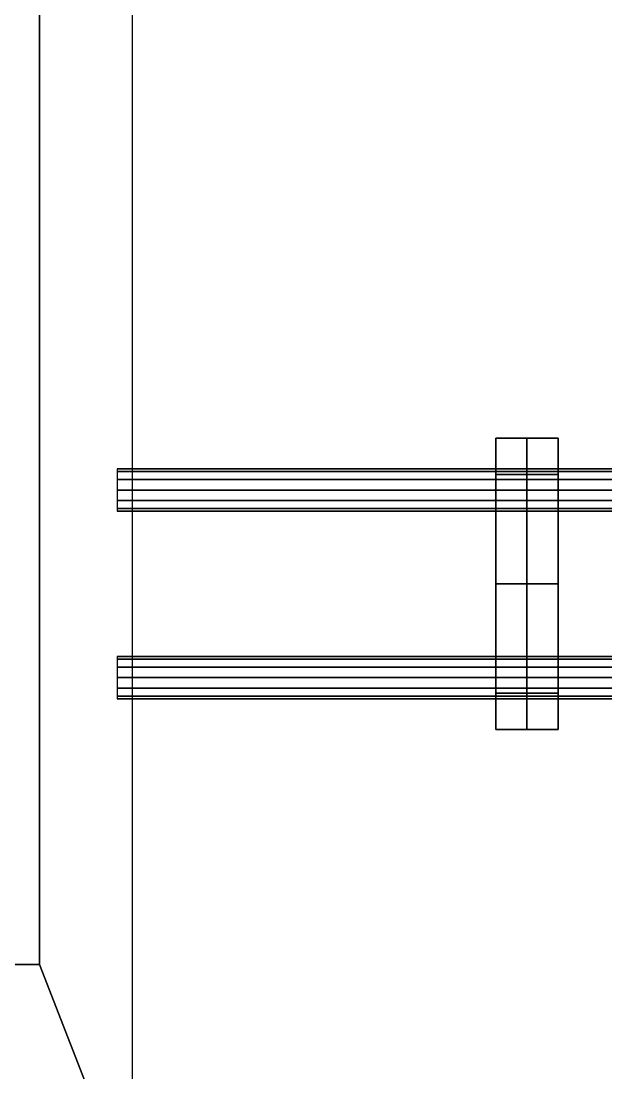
# Model space of a CAD drawing. Extents: x -9.3 to 15.5, y -7 to 5.4.
# Drawn here: x -0.486 to 1.333, y -3.169 to 0.104 of the extents above; entities that cross this region are included whole.
import ezdxf

# ---------------------------------------------------------------- set-up
doc = ezdxf.new("R2010")
doc.units = 0

msp = doc.modelspace()

# ---------------------------------------------------------------- linework, layer by layer
for points in [[(5.2088, -5.8, 10.2), (5.2088, 4.8, 10.2), (-8.3912, 4.8, 10.2), (-8.3912, -5.8, 10.2)], [(-0.1395, -3.5752, 10.2), (-0.1395, 0.9116, 10.2), (-0.4291, 0.1675, 11.0716), (-0.4291, -2.8311, 11.0716)], [(-0.4291, 0.1675, 11.0716), (-2.7534, 0.1675, 11.0716), (-2.7534, -2.8311, 11.0716), (-0.4291, -2.8311, 11.0716)], [(0.9899, -1.6472, 10.2896), (0.9899, -1.6472, 10.3723), (0.9899, -1.3073, 10.3516), (0.9899, -1.194, 10.2896)], [(0.9899, -1.6472, 10.2896), (0.9899, -1.194, 10.2896), (0.9899, -1.194, 10.207), (0.9899, -1.6472, 10.207)], [(1.087, -1.194, 10.2896), (0.9899, -1.194, 10.2896), (0.9899, -1.3073, 10.3516), (1.087, -1.3073, 10.3516)], [(1.087, -1.194, 10.2896), (1.087, -1.194, 10.207), (0.9899, -1.194, 10.207), (0.9899, -1.194, 10.2896)], [(1.087, -1.194, 10.2896), (1.087, -1.3073, 10.3516), (1.1841, -1.3073, 10.3516), (1.1841, -1.194, 10.2896)], [(1.087, -1.194, 10.2896), (1.1841, -1.194, 10.2896), (1.1841, -1.194, 10.207), (1.087, -1.194, 10.207)], [(1.1841, -1.6472, 10.2896), (1.1841, -1.194, 10.2896), (1.1841, -1.3073, 10.3516), (1.1841, -1.6472, 10.3723)], [(1.1841, -1.6472, 10.2896), (1.1841, -1.6472, 10.207), (1.1841, -1.194, 10.207), (1.1841, -1.194, 10.2896)], [(2.5247, -1.2895, 10.2485), (2.5247, -1.2895, 10.2104), (-0.1869, -1.2895, 10.2104), (-0.1869, -1.2895, 10.2485)], [(2.5247, -1.2895, 10.2485), (-0.1869, -1.2895, 10.2485), (-0.1869, -1.2978, 10.2818), (2.5247, -1.2978, 10.2818)], [(2.5247, -1.3225, 10.3056), (2.5247, -1.2978, 10.2818), (-0.1869, -1.2978, 10.2818), (-0.1869, -1.3225, 10.3056)], [(1.087, -1.6472, 10.3723), (1.087, -1.3073, 10.3516), (0.9899, -1.3073, 10.3516), (0.9899, -1.6472, 10.3723)], [(1.087, -1.6472, 10.3723), (1.1841, -1.6472, 10.3723), (1.1841, -1.3073, 10.3516), (1.087, -1.3073, 10.3516)], [(2.5247, -1.3225, 10.3056), (-0.1869, -1.3225, 10.3056), (-0.1869, -1.3555, 10.3151), (2.5247, -1.3555, 10.3151)], [(2.5247, -1.3884, 10.3056), (2.5247, -1.3555, 10.3151), (-0.1869, -1.3555, 10.3151), (-0.1869, -1.3884, 10.3056)], [(2.5247, -1.3884, 10.3056), (-0.1869, -1.3884, 10.3056), (-0.1869, -1.4132, 10.2818), (2.5247, -1.4132, 10.2818)], [(2.5247, -1.4214, 10.2485), (2.5247, -1.4132, 10.2818), (-0.1869, -1.4132, 10.2818), (-0.1869, -1.4214, 10.2485)], [(2.5247, -1.4214, 10.2485), (-0.1869, -1.4214, 10.2485), (-0.1869, -1.4214, 10.2104), (2.5247, -1.4214, 10.2104)], [(0.9899, -1.6472, 10.2896), (0.9899, -2.1005, 10.2896), (0.9899, -1.9872, 10.3516), (0.9899, -1.6472, 10.3723)], [(0.9899, -1.6472, 10.2896), (0.9899, -1.6472, 10.207), (0.9899, -2.1005, 10.207), (0.9899, -2.1005, 10.2896)], [(1.087, -1.6472, 10.3723), (0.9899, -1.6472, 10.3723), (0.9899, -1.9872, 10.3516), (1.087, -1.9872, 10.3516)], [(1.087, -1.6472, 10.3723), (1.087, -1.9872, 10.3516), (1.1841, -1.9872, 10.3516), (1.1841, -1.6472, 10.3723)], [(1.1841, -1.6472, 10.2896), (1.1841, -1.6472, 10.3723), (1.1841, -1.9872, 10.3516), (1.1841, -2.1005, 10.2896)], [(1.1841, -1.6472, 10.2896), (1.1841, -2.1005, 10.2896), (1.1841, -2.1005, 10.207), (1.1841, -1.6472, 10.207)], [(2.5247, -1.8731, 10.2485), (2.5247, -1.8731, 10.2104), (-0.1869, -1.8731, 10.2104), (-0.1869, -1.8731, 10.2485)], [(2.5247, -1.8731, 10.2485), (-0.1869, -1.8731, 10.2485), (-0.1869, -1.8813, 10.2818), (2.5247, -1.8813, 10.2818)], [(2.5247, -1.906, 10.3056), (2.5247, -1.8813, 10.2818), (-0.1869, -1.8813, 10.2818), (-0.1869, -1.906, 10.3056)], [(2.5247, -1.906, 10.3056), (-0.1869, -1.906, 10.3056), (-0.1869, -1.939, 10.3151), (2.5247, -1.939, 10.3151)], [(2.5247, -1.972, 10.3056), (2.5247, -1.939, 10.3151), (-0.1869, -1.939, 10.3151), (-0.1869, -1.972, 10.3056)], [(2.5247, -1.972, 10.3056), (-0.1869, -1.972, 10.3056), (-0.1869, -1.9967, 10.2818), (2.5247, -1.9967, 10.2818)], [(1.087, -2.1005, 10.2896), (1.087, -1.9872, 10.3516), (0.9899, -1.9872, 10.3516), (0.9899, -2.1005, 10.2896)], [(1.087, -2.1005, 10.2896), (1.1841, -2.1005, 10.2896), (1.1841, -1.9872, 10.3516), (1.087, -1.9872, 10.3516)], [(2.5247, -2.0049, 10.2485), (2.5247, -1.9967, 10.2818), (-0.1869, -1.9967, 10.2818), (-0.1869, -2.0049, 10.2485)], [(2.5247, -2.0049, 10.2485), (-0.1869, -2.0049, 10.2485), (-0.1869, -2.0049, 10.2104), (2.5247, -2.0049, 10.2104)], [(1.087, -2.1005, 10.2896), (0.9899, -2.1005, 10.2896), (0.9899, -2.1005, 10.207), (1.087, -2.1005, 10.207)], [(1.087, -2.1005, 10.2896), (1.087, -2.1005, 10.207), (1.1841, -2.1005, 10.207), (1.1841, -2.1005, 10.2896)], [(-0.4291, -2.8311, 11.0716), (-2.7534, -2.8311, 11.0716), (-3.043, -3.5752, 10.2), (-0.1395, -3.5752, 10.2)]]:
    msp.add_3dface(points)

doc.saveas('drawing.dxf')
